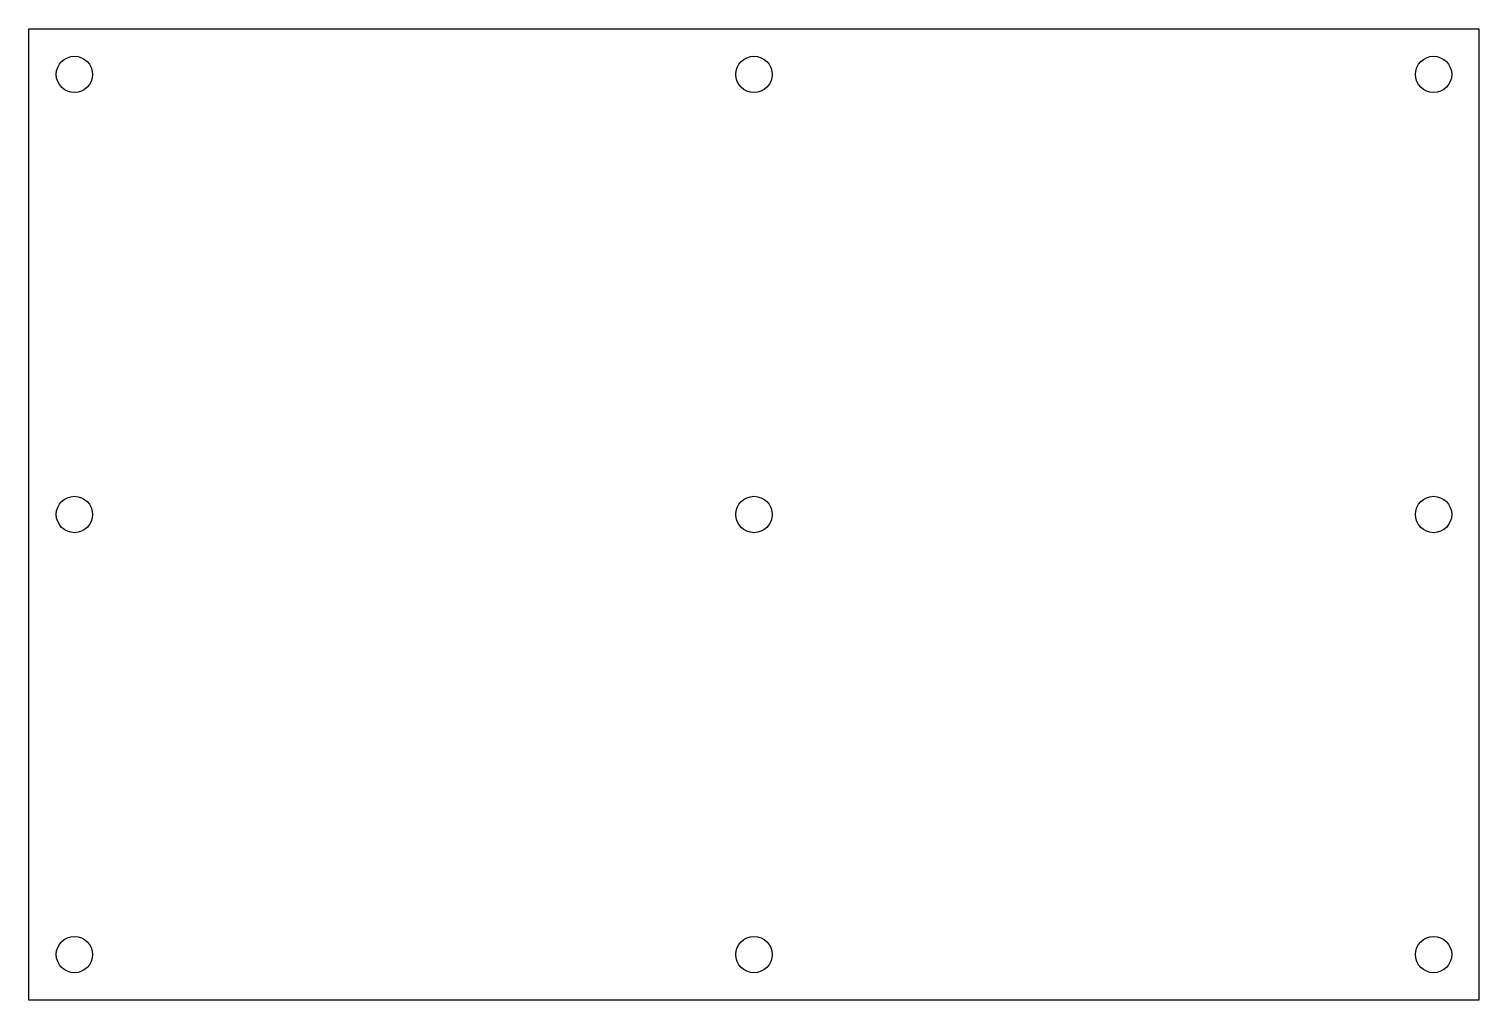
# Model space of a CAD drawing. Header units: inches. Extents: x 0 to 5.02, y 0 to 3.36.
import ezdxf

# ---------------------------------------------------------------- set-up
doc = ezdxf.new("R2010")
doc.units = ezdxf.units.IN
doc.layers.get('0').update_dxf_attribs({"linetype": 'CONTINUOUS'})

msp = doc.modelspace()

# ---------------------------------------------------------------- linework, layer by layer
msp.add_lwpolyline([(5.0248, 3.365), (5.0248, 0), (0, 0), (0, 3.365)], close=True)
for centre in [(0.1575, 3.2075), (2.5124, 3.2075), (4.8673, 3.2075), (0.1575, 1.6825), (2.5124, 1.6825), (4.8673, 1.6825), (0.1575, 0.1575), (2.5124, 0.1575), (4.8673, 0.1575)]:
    msp.add_circle(centre, 0.063)

doc.saveas('drawing.dxf')
